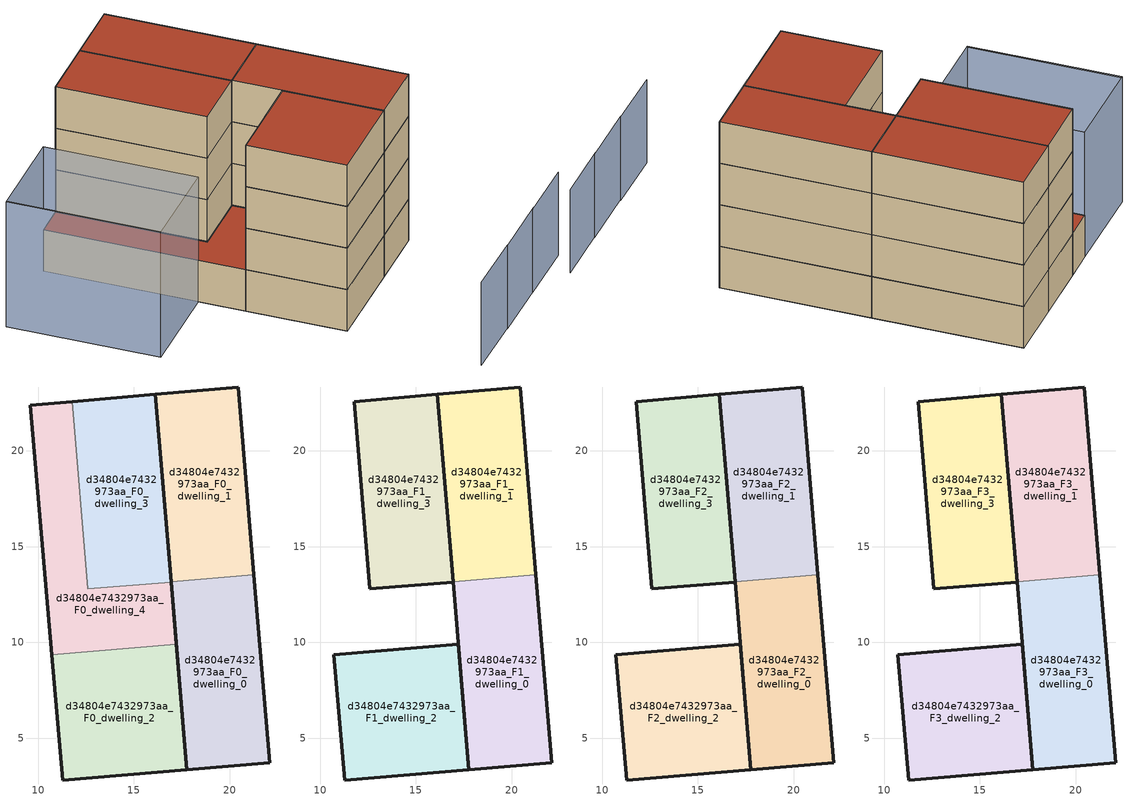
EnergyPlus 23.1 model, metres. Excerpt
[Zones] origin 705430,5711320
d34804e7432973aa_F0_dwelling_0
 floor ground (EU_floor_Construction): 22.08,3.72 21.26,13.53 16.93,13.16 17.75,3.36 z0
 wall outside (EU_wall_Construction): 21.26,13.53 22.08,3.72 17.75,3.36 16.93,13.16 z0:3
 wall to d34804e7432973aa_F0_dwelling_1 (EU_wall_Construction): 16.93,13.16 21.26,13.53 z0:3
d34804e7432973aa_F0_dwelling_1
 floor ground (EU_floor_Construction): 21.26,13.53 20.45,23.33 16.11,22.95 16.93,13.16 z0
 wall outside (EU_wall_Construction): 16.93,13.16 16.11,22.95 20.45,23.33 21.26,13.53 z0:3
d34804e7432973aa_F0_dwelling_2
 floor ground (EU_floor_Construction): 17.75,3.36 17.21,9.9 10.71,9.35 11.27,2.81 z0
 wall outside (EU_wall_Construction): 17.21,9.9 17.75,3.36 11.27,2.81 10.71,9.35 z0:3
 wall to d34804e7432973aa_F0_dwelling_4 (EU_wall_Construction): 10.71,9.35 17.21,9.9 z0:3
d34804e7432973aa_F0_dwelling_3
 floor ground (EU_floor_Construction): 16.93,13.15 16.11,22.95 11.78,22.57 12.6,12.79 z0
 wall outside (EU_wall_Construction): 11.78,22.57 16.11,22.95 16.93,13.15 z0:3
 wall to d34804e7432973aa_F0_dwelling_4 (EU_wall_Construction): 16.93,13.15 12.6,12.79 11.78,22.57 z0:3
d34804e7432973aa_F0_dwelling_4
 floor ground (EU_floor_Construction): 17.21,9.9 16.93,13.15 12.6,12.79 11.78,22.57 9.59,22.38 10.71,9.35 z0
 wall outside (EU_wall_Construction): 16.93,13.15 17.21,9.9 / 10.71,9.35 9.59,22.38 11.78,22.57 z0:3
 roof outside (EU_roof_Construction): 11.78,22.57 12.6,12.79 16.93,13.15 17.21,9.9 10.71,9.35 9.59,22.38 z3
d34804e7432973aa_F1_dwelling_0
 floor to d34804e7432973aa_F0_dwelling_0 (EU_floor_Construction): 22.08,3.72 21.26,13.53 16.93,13.16 17.75,3.36 z3
 wall outside (EU_wall_Construction): 21.26,13.53 22.08,3.72 17.75,3.36 16.93,13.16 z3:6
 wall to d34804e7432973aa_F1_dwelling_1 (EU_wall_Construction): 16.93,13.16 21.26,13.53 z3:6
d34804e7432973aa_F1_dwelling_1
 floor to d34804e7432973aa_F0_dwelling_1 (EU_floor_Construction): 21.26,13.53 20.45,23.33 16.11,22.95 16.93,13.16 z3
 wall outside (EU_wall_Construction): 16.93,13.16 16.11,22.95 20.45,23.33 21.26,13.53 z3:6
d34804e7432973aa_F1_dwelling_2
 floor to d34804e7432973aa_F0_dwelling_2 (EU_floor_Construction): 17.75,3.36 17.21,9.9 10.71,9.35 11.27,2.81 z3
 wall outside (EU_wall_Construction): 11.27,2.81 10.71,9.35 17.21,9.9 17.75,3.36 11.27,2.81 z3:6
d34804e7432973aa_F1_dwelling_3
 floor to d34804e7432973aa_F0_dwelling_3 (EU_floor_Construction): 16.93,13.15 16.11,22.95 11.78,22.57 12.6,12.79 z3
 wall outside (EU_wall_Construction): 12.6,12.79 11.78,22.57 16.11,22.95 16.93,13.15 12.6,12.79 z3:6
d34804e7432973aa_F2_dwelling_0
 floor to d34804e7432973aa_F1_dwelling_0 (EU_floor_Construction): 22.08,3.72 21.26,13.53 16.93,13.16 17.75,3.36 z6
 wall outside (EU_wall_Construction): 21.26,13.53 22.08,3.72 17.75,3.36 16.93,13.16 z6:9
 wall to d34804e7432973aa_F2_dwelling_1 (EU_wall_Construction): 16.93,13.16 21.26,13.53 z6:9
d34804e7432973aa_F2_dwelling_1
 floor to d34804e7432973aa_F1_dwelling_1 (EU_floor_Construction): 21.26,13.53 20.45,23.33 16.11,22.95 16.93,13.16 z6
 wall outside (EU_wall_Construction): 16.93,13.16 16.11,22.95 20.45,23.33 21.26,13.53 z6:9
d34804e7432973aa_F2_dwelling_2
 floor to d34804e7432973aa_F1_dwelling_2 (EU_floor_Construction): 17.75,3.36 17.21,9.9 10.71,9.35 11.27,2.81 z6
 wall outside (EU_wall_Construction): 11.27,2.81 10.71,9.35 17.21,9.9 17.75,3.36 11.27,2.81 z6:9
d34804e7432973aa_F2_dwelling_3
 floor to d34804e7432973aa_F1_dwelling_3 (EU_floor_Construction): 16.93,13.15 16.11,22.95 11.78,22.57 12.6,12.79 z6
 wall outside (EU_wall_Construction): 12.6,12.79 11.78,22.57 16.11,22.95 16.93,13.15 12.6,12.79 z6:9
d34804e7432973aa_F3_dwelling_0
 floor to d34804e7432973aa_F2_dwelling_0 (EU_floor_Construction): 22.08,3.72 21.26,13.53 16.93,13.16 17.75,3.36 z9
 wall outside (EU_wall_Construction): 21.26,13.53 22.08,3.72 17.75,3.36 16.93,13.16 z9:12
 wall to d34804e7432973aa_F3_dwelling_1 (EU_wall_Construction): 16.93,13.16 21.26,13.53 z9:12
 roof outside (EU_roof_Construction): 21.26,13.53 22.08,3.72 17.75,3.36 16.93,13.16 z12
d34804e7432973aa_F3_dwelling_1
 floor to d34804e7432973aa_F2_dwelling_1 (EU_floor_Construction): 21.26,13.53 20.45,23.33 16.11,22.95 16.93,13.16 z9
 wall outside (EU_wall_Construction): 16.93,13.16 16.11,22.95 20.45,23.33 21.26,13.53 z9:12
 roof outside (EU_roof_Construction): 20.45,23.33 21.26,13.53 16.93,13.16 16.11,22.95 z12
d34804e7432973aa_F3_dwelling_2
 floor to d34804e7432973aa_F2_dwelling_2 (EU_floor_Construction): 17.75,3.36 17.21,9.9 10.71,9.35 11.27,2.81 z9
 wall outside (EU_wall_Construction): 11.27,2.81 10.71,9.35 17.21,9.9 17.75,3.36 11.27,2.81 z9:12
 roof outside (EU_roof_Construction): 17.21,9.9 17.75,3.36 11.27,2.81 10.71,9.35 z12
d34804e7432973aa_F3_dwelling_3
 floor to d34804e7432973aa_F2_dwelling_3 (EU_floor_Construction): 16.93,13.15 16.11,22.95 11.78,22.57 12.6,12.79 z9
 wall outside (EU_wall_Construction): 12.6,12.79 11.78,22.57 16.11,22.95 16.93,13.15 12.6,12.79 z9:12
 roof outside (EU_roof_Construction): 16.11,22.95 16.93,13.15 12.6,12.79 11.78,22.57 z12
shading: 15.65,-5.87 20.11,-5.54 / 19.96,-5.56 24.37,-5.21 / 11.24,-6.17 15.66,-5.85 z0:6; 3.15,21.83 3.96,11.93 / 3.04,21.82 9.6,22.38 / 9.6,22.38 10.45,12.41 / 10.45,12.41 3.89,11.85 / 3.89,11.85 3.04,21.82 z0:9
[Building]
EU S2 Campaign: North Axis=0; Terrain=City; Solar Distribution=FullExterior
[Site:Location]
London: Latitude=51.5; Longitude=-0.5; Time Zone=0; Elevation=25
[SizingPeriod:WeatherFileDays]
AnnualSizingPeriod: Begin Month=1; Begin Day of Month=1; End Month=12; End Day of Month=31; Day of Week for Start Day=Monday; Use Weather File Daylight Saving Period=No; Use Weather File Rain and Snow Indicators=No
[MATERIAL]
EU_InternalMass_Material: Roughness=MediumRough; Thickness=0.1; Conductivity=1; Density=1800; Specific Heat=900; Thermal Absorptance=0.9; Solar Absorptance=0.7; Visible Absorptance=0.7
[MATERIAL:NOMASS] Roughness=MediumRough; Thermal Absorptance=0.9; Solar Absorptance=0.7; Visible Absorptance=0.7
Name | Thermal Resistance
EU_wall_NoMass | 1.04674
EU_roof_NoMass | 4.32442
EU_floor_NoMass | 2.04616
[CONSTRUCTION]
EU_wall_Construction: EU_wall_NoMass
EU_roof_Construction: EU_roof_NoMass
EU_floor_Construction: EU_floor_NoMass
EU_InternalMass_Construction: EU_InternalMass_Material
[ZONE] Type=1; Multiplier=1; Ceiling Height=autocalculate; Floor Area=autocalculate; Part of Total Floor Area=Yes
Name | Volume
d34804e7432973aa_F0_dwelling_0; d34804e7432973aa_F1_dwelling_0; d34804e7432973aa_F2_dwelling_0; d34804e7432973aa_F3_dwelling_0 | 128.243
d34804e7432973aa_F0_dwelling_1; d34804e7432973aa_F1_dwelling_1; d34804e7432973aa_F2_dwelling_1; d34804e7432973aa_F3_dwelling_1 | 128.241
d34804e7432973aa_F0_dwelling_2; d34804e7432973aa_F1_dwelling_2; d34804e7432973aa_F2_dwelling_2; d34804e7432973aa_F3_dwelling_2 | 128.249
d34804e7432973aa_F0_dwelling_3; d34804e7432973aa_F1_dwelling_3; d34804e7432973aa_F2_dwelling_3; d34804e7432973aa_F3_dwelling_3 | 128.257
d34804e7432973aa_F0_dwelling_4 | 128.232
[INTERNALMASS] Construction=EU_InternalMass_Construction
Name | Zone or ZoneList | Surface Area
d34804e7432973aa_F0_dwelling_0_EU_InternalMass | d34804e7432973aa_F0_dwelling_0 | 42.7472
d34804e7432973aa_F0_dwelling_1_EU_InternalMass | d34804e7432973aa_F0_dwelling_1 | 42.7478
d34804e7432973aa_F0_dwelling_2_EU_InternalMass | d34804e7432973aa_F0_dwelling_2 | 42.7482
d34804e7432973aa_F0_dwelling_3_EU_InternalMass | d34804e7432973aa_F0_dwelling_3 | 42.7531
d34804e7432973aa_F0_dwelling_4_EU_InternalMass | d34804e7432973aa_F0_dwelling_4 | 42.7439
d34804e7432973aa_F1_dwelling_0_EU_InternalMass | d34804e7432973aa_F1_dwelling_0 | 53.4331
d34804e7432973aa_F1_dwelling_1_EU_InternalMass | d34804e7432973aa_F1_dwelling_1 | 53.4383
d34804e7432973aa_F1_dwelling_2_EU_InternalMass | d34804e7432973aa_F1_dwelling_2 | 53.441
d34804e7432973aa_F1_dwelling_3_EU_InternalMass | d34804e7432973aa_F1_dwelling_3 | 53.4366
d34804e7432973aa_F2_dwelling_0_EU_InternalMass | d34804e7432973aa_F2_dwelling_0 | 53.4331
d34804e7432973aa_F2_dwelling_1_EU_InternalMass | d34804e7432973aa_F2_dwelling_1 | 53.4383
d34804e7432973aa_F2_dwelling_2_EU_InternalMass | d34804e7432973aa_F2_dwelling_2 | 53.441
d34804e7432973aa_F2_dwelling_3_EU_InternalMass | d34804e7432973aa_F2_dwelling_3 | 53.4366
d34804e7432973aa_F3_dwelling_0_EU_InternalMass | d34804e7432973aa_F3_dwelling_0 | 53.4331
d34804e7432973aa_F3_dwelling_1_EU_InternalMass | d34804e7432973aa_F3_dwelling_1 | 53.4383
d34804e7432973aa_F3_dwelling_2_EU_InternalMass | d34804e7432973aa_F3_dwelling_2 | 53.441
d34804e7432973aa_F3_dwelling_3_EU_InternalMass | d34804e7432973aa_F3_dwelling_3 | 53.4366
[OTHEREQUIPMENT] Fuel Type=Electricity; Design Level Calculation Method=Watts/Area; Power per Zone Floor Area=1; Fraction Latent=0; Fraction Radiant=0; Fraction Lost=0; Carbon Dioxide Generation Rate=0; EndUse Subcategory=EU_Step8_InternalGains
Name | Zone or ZoneList or Space or SpaceList | Schedule
EU_Step8_InternalGain_d34804e7432973aa_F0_dwelling_0_f000 | d34804e7432973aa_F0_dwelling_0 | EU_Step8_GainSchedule_d34804e7432973aa_F0_dwelling_0_f000
EU_Step8_InternalGain_d34804e7432973aa_F0_dwelling_1_f000 | d34804e7432973aa_F0_dwelling_1 | EU_Step8_GainSchedule_d34804e7432973aa_F0_dwelling_1_f000
EU_Step8_InternalGain_d34804e7432973aa_F0_dwelling_2_f000 | d34804e7432973aa_F0_dwelling_2 | EU_Step8_GainSchedule_d34804e7432973aa_F0_dwelling_2_f000
EU_Step8_InternalGain_d34804e7432973aa_F0_dwelling_3_f000 | d34804e7432973aa_F0_dwelling_3 | EU_Step8_GainSchedule_d34804e7432973aa_F0_dwelling_3_f000
EU_Step8_InternalGain_d34804e7432973aa_F0_dwelling_4_f000 | d34804e7432973aa_F0_dwelling_4 | EU_Step8_GainSchedule_d34804e7432973aa_F0_dwelling_4_f000
EU_Step8_InternalGain_d34804e7432973aa_F1_dwelling_0_f000 | d34804e7432973aa_F1_dwelling_0 | EU_Step8_GainSchedule_d34804e7432973aa_F1_dwelling_0_f000
EU_Step8_InternalGain_d34804e7432973aa_F1_dwelling_1_f000 | d34804e7432973aa_F1_dwelling_1 | EU_Step8_GainSchedule_d34804e7432973aa_F1_dwelling_1_f000
EU_Step8_InternalGain_d34804e7432973aa_F1_dwelling_2_f000 | d34804e7432973aa_F1_dwelling_2 | EU_Step8_GainSchedule_d34804e7432973aa_F1_dwelling_2_f000
EU_Step8_InternalGain_d34804e7432973aa_F1_dwelling_3_f000 | d34804e7432973aa_F1_dwelling_3 | EU_Step8_GainSchedule_d34804e7432973aa_F1_dwelling_3_f000
EU_Step8_InternalGain_d34804e7432973aa_F2_dwelling_0_f000 | d34804e7432973aa_F2_dwelling_0 | EU_Step8_GainSchedule_d34804e7432973aa_F2_dwelling_0_f000
EU_Step8_InternalGain_d34804e7432973aa_F2_dwelling_1_f000 | d34804e7432973aa_F2_dwelling_1 | EU_Step8_GainSchedule_d34804e7432973aa_F2_dwelling_1_f000
EU_Step8_InternalGain_d34804e7432973aa_F2_dwelling_2_f000 | d34804e7432973aa_F2_dwelling_2 | EU_Step8_GainSchedule_d34804e7432973aa_F2_dwelling_2_f000
EU_Step8_InternalGain_d34804e7432973aa_F2_dwelling_3_f000 | d34804e7432973aa_F2_dwelling_3 | EU_Step8_GainSchedule_d34804e7432973aa_F2_dwelling_3_f000
EU_Step8_InternalGain_d34804e7432973aa_F3_dwelling_0_f000 | d34804e7432973aa_F3_dwelling_0 | EU_Step8_GainSchedule_d34804e7432973aa_F3_dwelling_0_f000
EU_Step8_InternalGain_d34804e7432973aa_F3_dwelling_1_f000 | d34804e7432973aa_F3_dwelling_1 | EU_Step8_GainSchedule_d34804e7432973aa_F3_dwelling_1_f000
EU_Step8_InternalGain_d34804e7432973aa_F3_dwelling_2_f000 | d34804e7432973aa_F3_dwelling_2 | EU_Step8_GainSchedule_d34804e7432973aa_F3_dwelling_2_f000
EU_Step8_InternalGain_d34804e7432973aa_F3_dwelling_3_f000 | d34804e7432973aa_F3_dwelling_3 | EU_Step8_GainSchedule_d34804e7432973aa_F3_dwelling_3_f000
[ZONEVENTILATION:DESIGNFLOWRATE] Schedule=EU_AlwaysOn; Design Flow Rate Calculation Method=AirChanges/Hour; Air Changes per Hour=0.488719; Ventilation Type=Natural; Fan Pressure Rise=0; Fan Total Efficiency=1; Constant Term Coefficient=1; Temperature Term Coefficient=0; Velocity Term Coefficient=0; Velocity Squared Term Coefficient=0; Minimum Indoor Temperature=-100; Maximum Indoor Temperature=100; Delta Temperature=-100; Minimum Outdoor Temperature=-100; Maximum Outdoor Temperature=100; Maximum Wind Speed=40
Name | Zone or ZoneList or Space or SpaceList
EU_ConstantAir_d34804e7432973aa_F0_dwelling_0 | d34804e7432973aa_F0_dwelling_0
EU_ConstantAir_d34804e7432973aa_F0_dwelling_1 | d34804e7432973aa_F0_dwelling_1
EU_ConstantAir_d34804e7432973aa_F0_dwelling_2 | d34804e7432973aa_F0_dwelling_2
EU_ConstantAir_d34804e7432973aa_F0_dwelling_3 | d34804e7432973aa_F0_dwelling_3
EU_ConstantAir_d34804e7432973aa_F0_dwelling_4 | d34804e7432973aa_F0_dwelling_4
EU_ConstantAir_d34804e7432973aa_F1_dwelling_0 | d34804e7432973aa_F1_dwelling_0
EU_ConstantAir_d34804e7432973aa_F1_dwelling_1 | d34804e7432973aa_F1_dwelling_1
EU_ConstantAir_d34804e7432973aa_F1_dwelling_2 | d34804e7432973aa_F1_dwelling_2
EU_ConstantAir_d34804e7432973aa_F1_dwelling_3 | d34804e7432973aa_F1_dwelling_3
EU_ConstantAir_d34804e7432973aa_F2_dwelling_0 | d34804e7432973aa_F2_dwelling_0
EU_ConstantAir_d34804e7432973aa_F2_dwelling_1 | d34804e7432973aa_F2_dwelling_1
EU_ConstantAir_d34804e7432973aa_F2_dwelling_2 | d34804e7432973aa_F2_dwelling_2
EU_ConstantAir_d34804e7432973aa_F2_dwelling_3 | d34804e7432973aa_F2_dwelling_3
EU_ConstantAir_d34804e7432973aa_F3_dwelling_0 | d34804e7432973aa_F3_dwelling_0
EU_ConstantAir_d34804e7432973aa_F3_dwelling_1 | d34804e7432973aa_F3_dwelling_1
EU_ConstantAir_d34804e7432973aa_F3_dwelling_2 | d34804e7432973aa_F3_dwelling_2
EU_ConstantAir_d34804e7432973aa_F3_dwelling_3 | d34804e7432973aa_F3_dwelling_3
[HVACTEMPLATE:THERMOSTAT] Constant Heating Setpoint=20; Constant Cooling Setpoint=50
EU_HeatOnly_d34804e7432973aa_F0_dwelling_0; EU_HeatOnly_d34804e7432973aa_F0_dwelling_1; EU_HeatOnly_d34804e7432973aa_F0_dwelling_2; EU_HeatOnly_d34804e7432973aa_F0_dwelling_3; EU_HeatOnly_d34804e7432973aa_F0_dwelling_4; EU_HeatOnly_d34804e7432973aa_F1_dwelling_0; EU_HeatOnly_d34804e7432973aa_F1_dwelling_1; EU_HeatOnly_d34804e7432973aa_F1_dwelling_2; EU_HeatOnly_d34804e7432973aa_F1_dwelling_3; EU_HeatOnly_d34804e7432973aa_F2_dwelling_0; EU_HeatOnly_d34804e7432973aa_F2_dwelling_1; EU_HeatOnly_d34804e7432973aa_F2_dwelling_2; EU_HeatOnly_d34804e7432973aa_F2_dwelling_3; EU_HeatOnly_d34804e7432973aa_F3_dwelling_0; EU_HeatOnly_d34804e7432973aa_F3_dwelling_1; EU_HeatOnly_d34804e7432973aa_F3_dwelling_2; EU_HeatOnly_d34804e7432973aa_F3_dwelling_3
[HVACTEMPLATE:ZONE:IDEALLOADSAIRSYSTEM] System Availability Schedule=EU_AlwaysOn; Maximum Heating Supply Air Temperature=50; Minimum Cooling Supply Air Temperature=13; Maximum Heating Supply Air Humidity Ratio=0.0156; Minimum Cooling Supply Air Humidity Ratio=0.0077; Heating Limit=NoLimit; Cooling Limit=NoLimit; Heating Availability Schedule=EU_AlwaysOn; Cooling Availability Schedule=EU_CoolingOff; Dehumidification Control Type=ConstantSensibleHeatRatio; Cooling Sensible Heat Ratio=0.7; Dehumidification Setpoint=60; Humidification Control Type=None; Humidification Setpoint=30; Outdoor Air Method=None; Outdoor Air Flow Rate per Person=0.00944; Outdoor Air Flow Rate per Zone Floor Area=0; Outdoor Air Flow Rate per Zone=0; Demand Controlled Ventilation Type=None; Outdoor Air Economizer Type=NoEconomizer; Heat Recovery Type=None; Sensible Heat Recovery Effectiveness=0.7; Latent Heat Recovery Effectiveness=0.65
Name | Template Thermostat
d34804e7432973aa_F0_dwelling_0 | EU_HeatOnly_d34804e7432973aa_F0_dwelling_0
d34804e7432973aa_F0_dwelling_1 | EU_HeatOnly_d34804e7432973aa_F0_dwelling_1
d34804e7432973aa_F0_dwelling_2 | EU_HeatOnly_d34804e7432973aa_F0_dwelling_2
d34804e7432973aa_F0_dwelling_3 | EU_HeatOnly_d34804e7432973aa_F0_dwelling_3
d34804e7432973aa_F0_dwelling_4 | EU_HeatOnly_d34804e7432973aa_F0_dwelling_4
d34804e7432973aa_F1_dwelling_0 | EU_HeatOnly_d34804e7432973aa_F1_dwelling_0
d34804e7432973aa_F1_dwelling_1 | EU_HeatOnly_d34804e7432973aa_F1_dwelling_1
d34804e7432973aa_F1_dwelling_2 | EU_HeatOnly_d34804e7432973aa_F1_dwelling_2
d34804e7432973aa_F1_dwelling_3 | EU_HeatOnly_d34804e7432973aa_F1_dwelling_3
d34804e7432973aa_F2_dwelling_0 | EU_HeatOnly_d34804e7432973aa_F2_dwelling_0
d34804e7432973aa_F2_dwelling_1 | EU_HeatOnly_d34804e7432973aa_F2_dwelling_1
d34804e7432973aa_F2_dwelling_2 | EU_HeatOnly_d34804e7432973aa_F2_dwelling_2
d34804e7432973aa_F2_dwelling_3 | EU_HeatOnly_d34804e7432973aa_F2_dwelling_3
d34804e7432973aa_F3_dwelling_0 | EU_HeatOnly_d34804e7432973aa_F3_dwelling_0
d34804e7432973aa_F3_dwelling_1 | EU_HeatOnly_d34804e7432973aa_F3_dwelling_1
d34804e7432973aa_F3_dwelling_2 | EU_HeatOnly_d34804e7432973aa_F3_dwelling_2
d34804e7432973aa_F3_dwelling_3 | EU_HeatOnly_d34804e7432973aa_F3_dwelling_3
[SIZING:ZONE] Zone Cooling Design Supply Air Temperature Input Method=SupplyAirTemperature; Zone Cooling Design Supply Air Temperature=13; Zone Heating Design Supply Air Temperature Input Method=SupplyAirTemperature; Zone Heating Design Supply Air Temperature=50; Zone Cooling Design Supply Air Humidity Ratio=0.008; Zone Heating Design Supply Air Humidity Ratio=0.008; Cooling Design Air Flow Method=DesignDay; Cooling Design Air Flow Rate=0; Cooling Minimum Air Flow per Zone Floor Area=0.000762; Cooling Minimum Air Flow=0; Cooling Minimum Air Flow Fraction=0.2; Heating Design Air Flow Method=DesignDay; Heating Design Air Flow Rate=0; Heating Maximum Air Flow per Zone Floor Area=0.002032; Heating Maximum Air Flow=0.141576; Heating Maximum Air Flow Fraction=0.3; Account for Dedicated Outdoor Air System=No; Dedicated Outdoor Air System Control Strategy=NeutralSupplyAir; Dedicated Outdoor Air Low Setpoint Temperature for Design=autosize; Dedicated Outdoor Air High Setpoint Temperature for Design=autosize; Zone Load Sizing Method=Sensible Load Only No Latent Load; Zone Latent Cooling Design Supply Air Humidity Ratio Input Method=HumidityRatioDifference; Zone Cooling Design Supply Air Humidity Ratio Difference=0.005; Zone Latent Heating Design Supply Air Humidity Ratio Input Method=HumidityRatioDifference; Zone Humidification Design Supply Air Humidity Ratio Difference=0.005
d34804e7432973aa_F0_dwelling_0; d34804e7432973aa_F0_dwelling_1; d34804e7432973aa_F0_dwelling_2; d34804e7432973aa_F0_dwelling_3; d34804e7432973aa_F0_dwelling_4; d34804e7432973aa_F1_dwelling_0; d34804e7432973aa_F1_dwelling_1; d34804e7432973aa_F1_dwelling_2; d34804e7432973aa_F1_dwelling_3; d34804e7432973aa_F2_dwelling_0; d34804e7432973aa_F2_dwelling_1; d34804e7432973aa_F2_dwelling_2; d34804e7432973aa_F2_dwelling_3; d34804e7432973aa_F3_dwelling_0; d34804e7432973aa_F3_dwelling_1; d34804e7432973aa_F3_dwelling_2; d34804e7432973aa_F3_dwelling_3
[SCHEDULE:CONSTANT]
Name | Hourly Value
EU_AlwaysOn | 1
EU_CoolingOff | 0
[SCHEDULE:FILE] Column Number=1; Rows to Skip at Top=0; Number of Hours of Data=8760; Column Separator=Comma; Interpolate to Timestep=No; Minutes per Item=60; Adjust Schedule for Daylight Savings=Yes
Name | File
EU_Step8_GainSchedule_d34804e7432973aa_F0_dwelling_0_f000 | ../../schedules/d34804e7432973aa/d34804e7432973aa_F0_dwelling_0_f000_gain.csv
EU_Step8_GainSchedule_d34804e7432973aa_F0_dwelling_1_f000 | ../../schedules/d34804e7432973aa/d34804e7432973aa_F0_dwelling_1_f000_gain.csv
EU_Step8_GainSchedule_d34804e7432973aa_F0_dwelling_2_f000 | ../../schedules/d34804e7432973aa/d34804e7432973aa_F0_dwelling_2_f000_gain.csv
EU_Step8_GainSchedule_d34804e7432973aa_F0_dwelling_3_f000 | ../../schedules/d34804e7432973aa/d34804e7432973aa_F0_dwelling_3_f000_gain.csv
EU_Step8_GainSchedule_d34804e7432973aa_F0_dwelling_4_f000 | ../../schedules/d34804e7432973aa/d34804e7432973aa_F0_dwelling_4_f000_gain.csv
EU_Step8_GainSchedule_d34804e7432973aa_F1_dwelling_0_f000 | ../../schedules/d34804e7432973aa/d34804e7432973aa_F1_dwelling_0_f000_gain.csv
EU_Step8_GainSchedule_d34804e7432973aa_F1_dwelling_1_f000 | ../../schedules/d34804e7432973aa/d34804e7432973aa_F1_dwelling_1_f000_gain.csv
EU_Step8_GainSchedule_d34804e7432973aa_F1_dwelling_2_f000 | ../../schedules/d34804e7432973aa/d34804e7432973aa_F1_dwelling_2_f000_gain.csv
EU_Step8_GainSchedule_d34804e7432973aa_F1_dwelling_3_f000 | ../../schedules/d34804e7432973aa/d34804e7432973aa_F1_dwelling_3_f000_gain.csv
EU_Step8_GainSchedule_d34804e7432973aa_F2_dwelling_0_f000 | ../../schedules/d34804e7432973aa/d34804e7432973aa_F2_dwelling_0_f000_gain.csv
EU_Step8_GainSchedule_d34804e7432973aa_F2_dwelling_1_f000 | ../../schedules/d34804e7432973aa/d34804e7432973aa_F2_dwelling_1_f000_gain.csv
EU_Step8_GainSchedule_d34804e7432973aa_F2_dwelling_2_f000 | ../../schedules/d34804e7432973aa/d34804e7432973aa_F2_dwelling_2_f000_gain.csv
EU_Step8_GainSchedule_d34804e7432973aa_F2_dwelling_3_f000 | ../../schedules/d34804e7432973aa/d34804e7432973aa_F2_dwelling_3_f000_gain.csv
EU_Step8_GainSchedule_d34804e7432973aa_F3_dwelling_0_f000 | ../../schedules/d34804e7432973aa/d34804e7432973aa_F3_dwelling_0_f000_gain.csv
EU_Step8_GainSchedule_d34804e7432973aa_F3_dwelling_1_f000 | ../../schedules/d34804e7432973aa/d34804e7432973aa_F3_dwelling_1_f000_gain.csv
EU_Step8_GainSchedule_d34804e7432973aa_F3_dwelling_2_f000 | ../../schedules/d34804e7432973aa/d34804e7432973aa_F3_dwelling_2_f000_gain.csv
EU_Step8_GainSchedule_d34804e7432973aa_F3_dwelling_3_f000 | ../../schedules/d34804e7432973aa/d34804e7432973aa_F3_dwelling_3_f000_gain.csv
